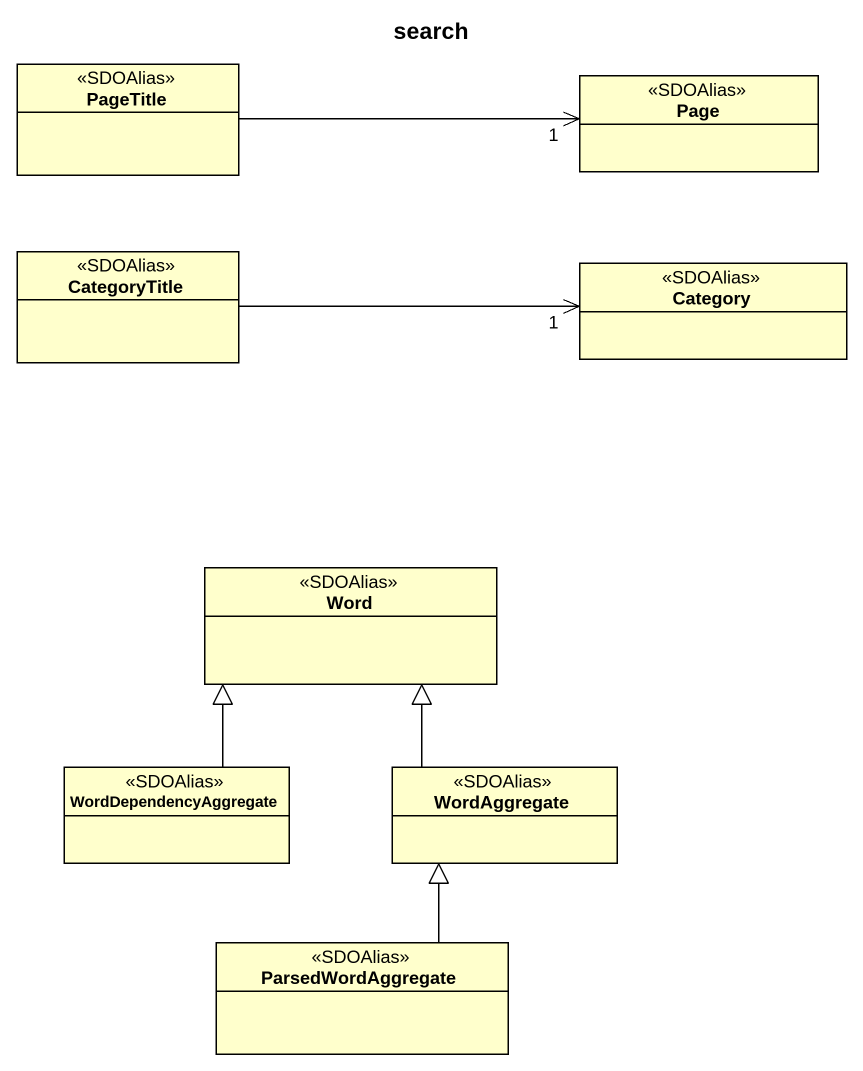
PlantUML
@startuml
title search
hide circle
hide empty members
class PageTitle <<SDOAlias>>
class "Page" as Page_ <<SDOAlias>>
class CategoryTitle <<SDOAlias>>
class Category <<SDOAlias>>
class Word <<SDOAlias>>
class WordDependencyAggregate <<SDOAlias>>
class WordAggregate <<SDOAlias>>
class ParsedWordAggregate <<SDOAlias>>
PageTitle -right-> "1" Page_
CategoryTitle -right-> "1" Category
WordDependencyAggregate -up-|> Word
WordAggregate -up-|> Word
ParsedWordAggregate -up-|> WordAggregate
@enduml
